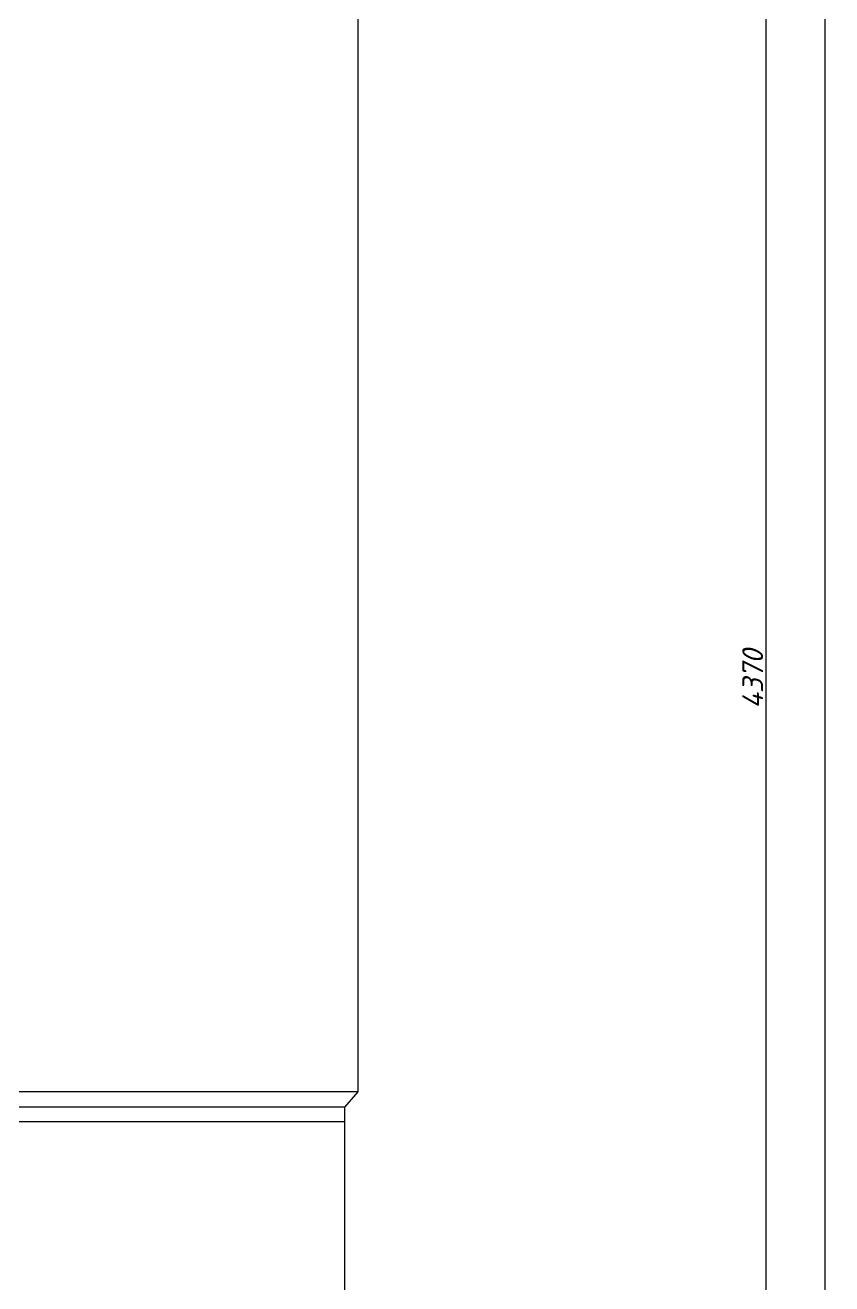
# Model space of a CAD drawing. Header units: millimetres. Extents: x 2503 to 3468, y 3317 to 4421.
# Drawn here: x 2702.8 to 2896.5, y 3522.5 to 3824.8 of the extents above; entities that cross this region are included whole.
import ezdxf

# ---------------------------------------------------------------- set-up
doc = ezdxf.new("R2010")
doc.units = ezdxf.units.MM
doc.header["$LTSCALE"] = 0.5
doc.layers.add('ocnova', color=7, linetype='Continuous', lineweight=5)
doc.styles.get("Standard").update_dxf_attribs({"font": 'isocpeur.ttf', "oblique": 15})
doc.dimstyles.new('ISO-25', dxfattribs={"dimtxt": 2.5, "dimasz": 2.5, "dimexe": 1.25, "dimexo": 0.625, "dimtad": 1, "dimtoh": 1, "dimdec": 0, "dimtxsty": 'Standard', "dimcen": 2.5, "dimadec": 0, "dimazin": 0, "dimtfac": 1, "dimtdec": 0, "dimtmove": 0, "dimatfit": 3, "dimfxl": 1, "dimarcsym": 0})

# ---------------------------------------------------------------- blocks, each defined once
blk = doc.blocks.new('*D10')
at = {"layer": 'Defpoints', "color": 0, "ltscale": 0.5, "transparency": 16777216}
for p in [(2808.233783594649, 3937.791333236701), (2812.808841704256, 3397.646996985944), (2880.603850303512, 3397.646996985944)]:
    blk.add_point(p, dxfattribs=at)
at = {"layer": 'ocnova', "color": 0, "lineweight": -2, "ltscale": 0.5, "transparency": 16777216}
for p, q in [((2808.858783594649, 3937.791333236701), (2881.853850303512, 3937.791333236701)), ((2880.603850303512, 3927.791333236701), (2880.603850303512, 3407.646996985944)), ((2813.433841704256, 3397.646996985944), (2881.853850303512, 3397.646996985944))]:
    blk.add_line(p, q, dxfattribs=at)
at = {"layer": 'ocnova', "color": 0, "ltscale": 0.5, "transparency": 16777216}
for points in [[(2878.937183636846, 3927.791333236701), (2882.270516970179, 3927.791333236701), (2880.603850303512, 3937.791333236701)], [(2878.937183636846, 3407.646996985944), (2882.270516970179, 3407.646996985944), (2880.603850303512, 3397.646996985944)]]:
    blk.add_solid(points, dxfattribs=at)
at = {"layer": 'ocnova', "color": 0, "lineweight": 25, "ltscale": 0.5, "transparency": 16777216, "insert": (2877.478850303513, 3667.719165111321), "char_height": 2.5, "attachment_point": 5, "rotation": 90}
blk.add_mtext('{\\H2x;4370}', dxfattribs=at)
blk = doc.blocks.new('*D11')
at = {"color": 0, "lineweight": -2, "ltscale": 0.5, "transparency": 16777216}
for p, q in [((2699.465835331273, 4383.66238281112), (2896.060503313103, 4383.66238281112)), ((2894.810503313103, 4373.66238281112), (2894.810503313103, 3335.781571096228)), ((2715.390883395788, 3325.781571096228), (2896.060503313103, 3325.781571096228))]:
    blk.add_line(p, q, dxfattribs=at)
at = {"color": 0, "ltscale": 0.5, "transparency": 16777216}
for points in [[(2893.143836646437, 4373.66238281112), (2896.47716997977, 4373.66238281112), (2894.810503313103, 4383.66238281112)], [(2893.143836646437, 3335.781571096228), (2896.47716997977, 3335.781571096228), (2894.810503313103, 3325.781571096228)]]:
    blk.add_solid(points, dxfattribs=at)
at = {"layer": 'Defpoints', "color": 0, "ltscale": 0.5, "transparency": 16777216}
for p in [(2698.840835331273, 4383.66238281112), (2714.765883395788, 3325.781571096228), (2894.810503313103, 3325.781571096228)]:
    blk.add_point(p, dxfattribs=at)
at = {"color": 0, "lineweight": 25, "ltscale": 0.5, "transparency": 16777216, "insert": (2891.685503313104, 3863.870319884872), "char_height": 2.5, "attachment_point": 5, "rotation": 90}
blk.add_mtext('{\\H2x;6990}', dxfattribs=at)

msp = doc.modelspace()

# ---------------------------------------------------------------- linework, layer by layer
at = {"lineweight": 30}
for p, q in [((2782.752747053458, 3779.853154592278), (2782.752747053458, 3921.874014002231)), ((2782.752747053457, 3568.61225626319), (2782.752747053458, 3779.853154592279)), ((2782.752747053457, 3568.612256263189), (2698.840835331271, 3568.612256263189)), ((2779.561902753745, 3564.904558686455), (2782.752747053458, 3568.61225626319)), ((2779.561902753744, 3564.904558686454), (2698.840835331271, 3564.904558686454)), ((2779.561902753745, 3420.504139705942), (2779.561902753745, 3564.904558686455)), ((2779.561902753744, 3561.371647690774), (2698.840835331271, 3561.371647690774))]:
    msp.add_line(p, q, dxfattribs=at)
for p, q in [((2782.752747053458, 3779.853154592278), (2782.752747053458, 3921.87401400223)), ((2782.752747053458, 3568.61225626319), (2782.752747053458, 3779.853154592277))]:
    msp.add_line(p, q)

# ---------------------------------------------------------------- dimensions: what is measured, and where the dimension line sits
at = {"lineweight": 25, "ltscale": 0.5}
dim = msp.add_linear_dim(base=(2894.810503313103, 3325.781571096228), p1=(2698.840835331272, 4383.662382811118), p2=(2714.765883395787, 3325.781571096226), angle=90, text='{\\H2x;6990}', dimstyle='ISO-25', override={"dimasz": 10}, dxfattribs=at)
dim.commit()
dim.dimension.update_dxf_attribs({"geometry": '*D11', "text_midpoint": (2894.810503313104, 3863.870319884872), "dimtype": 160})
at = {"layer": 'ocnova', "lineweight": 25, "ltscale": 0.5}
dim = msp.add_linear_dim(base=(2880.603850303512, 3397.646996985944), p1=(2808.233783594648, 3937.791333236699), p2=(2812.808841704255, 3397.646996985942), angle=90, text='{\\H2x;4370}', dimstyle='ISO-25', override={"dimasz": 10}, dxfattribs=at)
dim.commit()
dim.dimension.update_dxf_attribs({"geometry": '*D10', "text_midpoint": (2877.478850303513, 3667.719165111321)})

doc.saveas('drawing.dxf')
